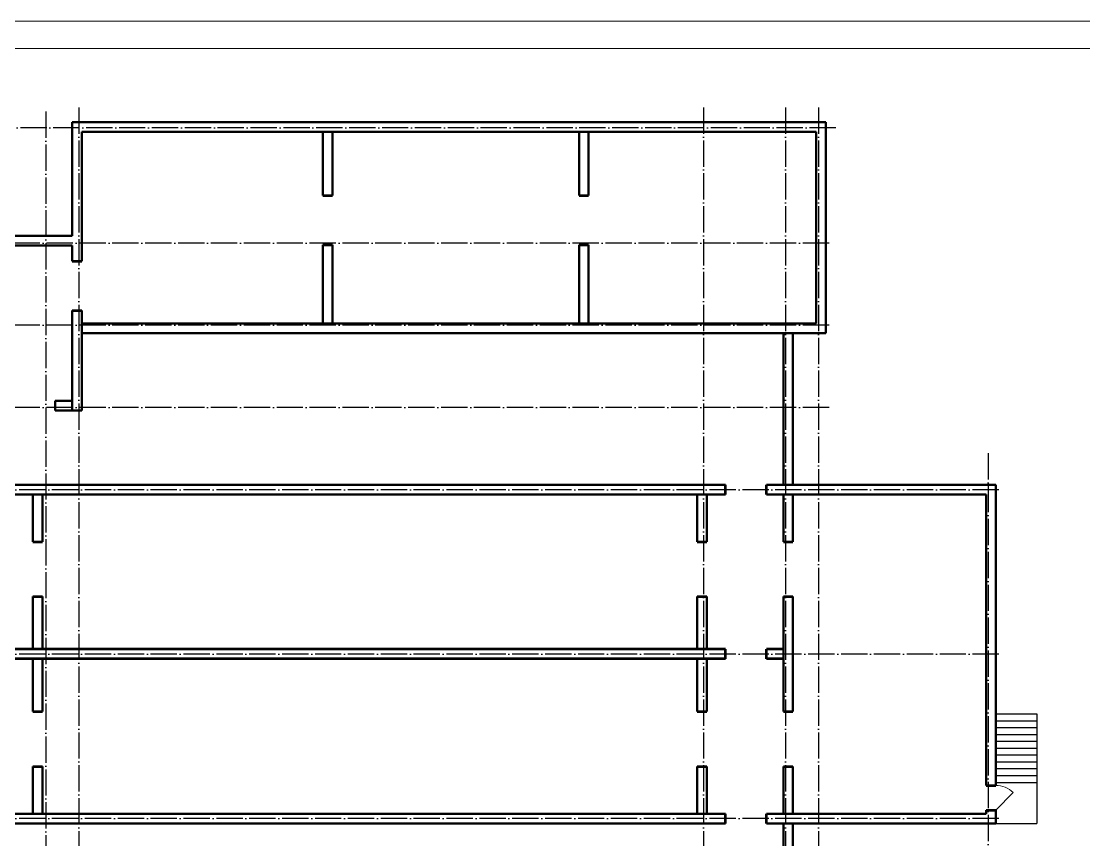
# Model space of a CAD drawing. Header units: millimetres. Extents: x 1982 to 10001982, y -1005230 to 4320529.
# Drawn here: x 2131764 to 2170548, y 1220314 to 1250181 of the extents above; entities that cross this region are included whole.
import ezdxf

# ---------------------------------------------------------------- set-up
doc = ezdxf.new("R2010")
doc.units = ezdxf.units.MM
doc.linetypes.add('ACAD_ISO04W100', pattern=[30, 24, -3, 0, -3])
for name, color, linetype, lineweight in [('Level 63', 7, 'Continuous', 0), ('Двери', 250, 'Continuous', 5), ('Стены', 7, 'Continuous', 50)]:
    doc.layers.add(name, color=color, linetype=linetype, lineweight=lineweight)
doc.layers.add('Оси', color=30, linetype='Continuous')

msp = doc.modelspace()

# ---------------------------------------------------------------- linework, layer by layer
at = {"lineweight": 53}
for p, q in [((2142773.993, 1243827.518), (2143123.993, 1243827.518)), ((2152123.993, 1243827.518), (2152473.993, 1243827.518)), ((2142773.993, 1242027.518), (2143123.993, 1242027.518)), ((2152123.993, 1242027.518), (2152473.993, 1242027.518)), ((2133623.993, 1241427.518), (2133973.993, 1241427.518)), ((2133623.993, 1239627.518), (2133973.993, 1239627.518)), ((2157468.547, 1232917.518), (2157468.547, 1233267.518)), ((2158968.547, 1232917.518), (2158968.547, 1233267.518)), ((2132183.993, 1231187.518), (2132533.993, 1231187.518)), ((2156433.993, 1231187.518), (2156783.993, 1231187.518)), ((2159583.993, 1231187.518), (2159933.993, 1231187.518)), ((2132183.993, 1229187.518), (2132533.993, 1229187.518)), ((2156433.993, 1229187.518), (2156783.993, 1229187.518)), ((2159583.993, 1229187.518), (2159933.993, 1229187.518)), ((2157468.547, 1227262.518), (2092308.547, 1227262.518)), ((2157468.547, 1226912.518), (2157468.547, 1227262.518)), ((2159583.993, 1227262.518), (2158968.547, 1227262.518)), ((2158968.547, 1226912.518), (2158968.547, 1227262.518)), ((2157468.547, 1226912.518), (2092308.547, 1226912.518)), ((2159583.993, 1226912.518), (2158968.547, 1226912.518)), ((2132183.993, 1224987.518), (2132533.993, 1224987.518)), ((2156433.993, 1224987.518), (2156783.993, 1224987.518)), ((2159583.993, 1224987.518), (2159933.993, 1224987.518)), ((2132183.993, 1222987.518), (2132533.993, 1222987.518)), ((2156433.993, 1222987.518), (2156783.993, 1222987.518)), ((2159583.993, 1222987.518), (2159933.993, 1222987.518)), ((2166983.993, 1222297.518), (2167333.993, 1222297.518)), ((2166983.993, 1221397.518), (2167333.993, 1221397.518)), ((2157468.547, 1220907.518), (2157468.547, 1221257.518)), ((2158968.547, 1220907.518), (2158968.547, 1221257.518))]:
    msp.add_line(p, q, dxfattribs=at)
for p, q in [((2167333.993, 1224907.518), (2168833.993, 1224907.518)), ((2168833.993, 1224907.518), (2168833.993, 1220907.518)), ((2167333.993, 1224657.518), (2168833.993, 1224657.518)), ((2167333.993, 1224407.518), (2168833.993, 1224407.518)), ((2167333.993, 1224157.518), (2168833.993, 1224157.518)), ((2167333.993, 1223907.518), (2168833.993, 1223907.518)), ((2167333.993, 1223657.518), (2168833.993, 1223657.518)), ((2167333.993, 1223407.518), (2168833.993, 1223407.518)), ((2167333.993, 1223157.518), (2168833.993, 1223157.518)), ((2167333.993, 1222907.518), (2168833.993, 1222907.518)), ((2167333.993, 1222657.518), (2168833.993, 1222657.518)), ((2167333.993, 1222407.518), (2168833.993, 1222407.518)), ((2167333.993, 1220907.518), (2168833.993, 1220907.518))]:
    msp.add_line(p, q)
at = {"layer": 'Level 63', "color": 7, "linetype": 'Continuous', "lineweight": 13}
msp.add_lwpolyline([(2069109.386, 1250181.247), (2195259.386, 1250181.247), (2195259.386, 1190781.247), (2069109.386, 1190781.247)], close=True, dxfattribs=at)
msp.add_3dface([(2073109.386, 1191781.247), (2194259.386, 1191781.247), (2194259.386, 1249181.247), (2073109.386, 1249181.247)], dxfattribs=at)
at = {"layer": 'Двери'}
msp.add_line((2167333.993, 1221397.518), (2167970.389, 1222033.914), dxfattribs=at)
msp.add_arc((2167333.993, 1221397.518), 900, 45, 90, dxfattribs=at)
at = {"layer": 'Оси', "linetype": 'ACAD_ISO04W100', "ltscale": 40}
for p, q in [((2133863.993, 1247034.392), (2133863.993, 1204849.904)), ((2156663.993, 1247034.392), (2156663.993, 1204849.904)), ((2159663.993, 1247034.392), (2159663.993, 1204849.904)), ((2160863.993, 1247034.392), (2160863.993, 1204849.904)), ((2132663.993, 1246884.813), (2132663.993, 1204849.904)), ((2161494.694, 1246287.518), (2076514.296, 1246287.518)), ((2161249.893, 1242087.518), (2076514.296, 1242087.518)), ((2161249.893, 1239087.518), (2076514.296, 1239087.518)), ((2161249.893, 1236087.518), (2076514.296, 1236087.518)), ((2167063.993, 1234421.894), (2167063.993, 1204849.904)), ((2167448.871, 1233087.518), (2076514.296, 1233087.518)), ((2167448.871, 1227087.518), (2076514.296, 1227087.518)), ((2167448.871, 1221087.518), (2076514.296, 1221087.518))]:
    msp.add_line(p, q, dxfattribs=at)
at = {"layer": 'Стены'}
for p, q in [((2133623.993, 1246497.518), (2133623.993, 1242347.518)), ((2161133.993, 1246497.518), (2133623.993, 1246497.518)), ((2133973.993, 1246147.518), (2133973.993, 1241427.518)), ((2160783.993, 1246147.518), (2133973.993, 1246147.518)), ((2142773.993, 1246147.518), (2142773.993, 1243827.518)), ((2143123.993, 1246147.518), (2143123.993, 1243827.518)), ((2152123.993, 1246147.518), (2152123.993, 1243827.518)), ((2152473.993, 1246147.518), (2152473.993, 1243827.518)), ((2160783.993, 1246147.518), (2160783.993, 1239147.518)), ((2161133.993, 1246497.518), (2161133.993, 1238797.518)), ((2133623.993, 1242347.518), (2116173.993, 1242347.518)), ((2133623.993, 1241997.518), (2116173.993, 1241997.518)), ((2133623.993, 1241997.518), (2133623.993, 1241427.518)), ((2142773.993, 1242027.518), (2142773.993, 1239147.518)), ((2143123.993, 1242027.518), (2143123.993, 1239147.518)), ((2152123.993, 1242027.518), (2152123.993, 1239147.518)), ((2152473.993, 1242027.518), (2152473.993, 1239147.518)), ((2133623.993, 1239627.518), (2133623.993, 1235977.518)), ((2133973.993, 1239627.518), (2133973.993, 1235977.518)), ((2160783.993, 1239147.518), (2133973.993, 1239147.518)), ((2161133.993, 1238797.518), (2133973.993, 1238797.518)), ((2159583.993, 1233267.518), (2159583.993, 1238797.518)), ((2159933.993, 1233267.518), (2159933.993, 1238797.518)), ((2133623.993, 1236327.518), (2133003.993, 1236327.518)), ((2133003.993, 1236327.518), (2133003.993, 1235977.518)), ((2133973.993, 1235977.518), (2133003.993, 1235977.518)), ((2092308.547, 1233267.518), (2157468.547, 1233267.518)), ((2158968.547, 1233267.518), (2167333.993, 1233267.518)), ((2167333.993, 1222297.518), (2167333.993, 1233267.518)), ((2092308.547, 1232917.518), (2157468.547, 1232917.518)), ((2132183.993, 1231187.518), (2132183.993, 1232917.518)), ((2132533.993, 1231187.518), (2132533.993, 1232917.518)), ((2156433.993, 1231187.518), (2156433.993, 1232917.518)), ((2156783.993, 1231187.518), (2156783.993, 1232917.518)), ((2158968.547, 1232917.518), (2166983.993, 1232917.518)), ((2159583.993, 1231187.518), (2159583.993, 1232917.518)), ((2159933.993, 1231187.518), (2159933.993, 1232917.518)), ((2166983.993, 1222297.518), (2166983.993, 1232917.518)), ((2132183.993, 1227262.518), (2132183.993, 1229187.518)), ((2132533.993, 1227262.518), (2132533.993, 1229187.518)), ((2156433.993, 1227262.518), (2156433.993, 1229187.518)), ((2156783.993, 1227262.518), (2156783.993, 1229187.518)), ((2159583.993, 1224987.518), (2159583.993, 1229187.518)), ((2159933.993, 1224987.518), (2159933.993, 1229187.518)), ((2132183.993, 1224987.518), (2132183.993, 1226912.518)), ((2132533.993, 1224987.518), (2132533.993, 1226912.518)), ((2156433.993, 1224987.518), (2156433.993, 1226912.518)), ((2156783.993, 1224987.518), (2156783.993, 1226912.518)), ((2132183.993, 1221257.518), (2132183.993, 1222987.518)), ((2132533.993, 1221257.518), (2132533.993, 1222987.518)), ((2156433.993, 1221257.518), (2156433.993, 1222987.518)), ((2156783.993, 1221257.518), (2156783.993, 1222987.518)), ((2159583.993, 1221257.518), (2159583.993, 1222987.518)), ((2159933.993, 1221257.518), (2159933.993, 1222987.518)), ((2166983.993, 1221257.518), (2166983.993, 1221397.518)), ((2167333.993, 1220907.518), (2167333.993, 1221397.518)), ((2092308.547, 1221257.518), (2157468.547, 1221257.518)), ((2158968.547, 1221257.518), (2166983.993, 1221257.518)), ((2092308.547, 1220907.518), (2157468.547, 1220907.518)), ((2158968.547, 1220907.518), (2167333.993, 1220907.518)), ((2159583.993, 1215377.518), (2159583.993, 1220907.518)), ((2159933.993, 1215377.518), (2159933.993, 1220907.518))]:
    msp.add_line(p, q, dxfattribs=at)

doc.saveas('drawing.dxf')
